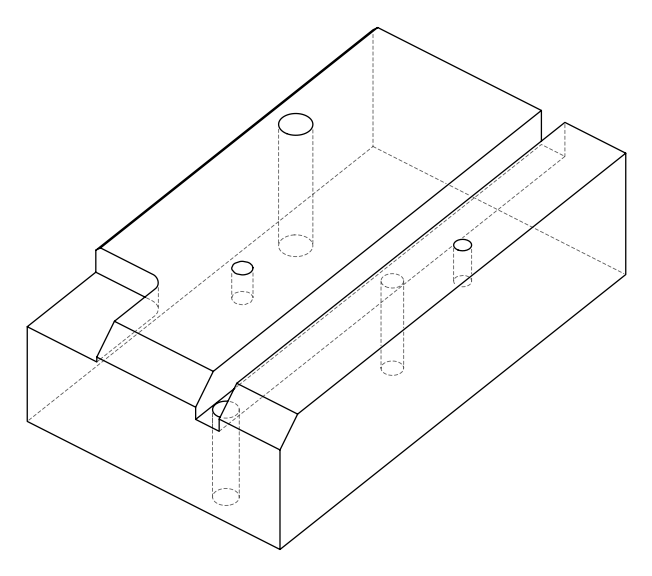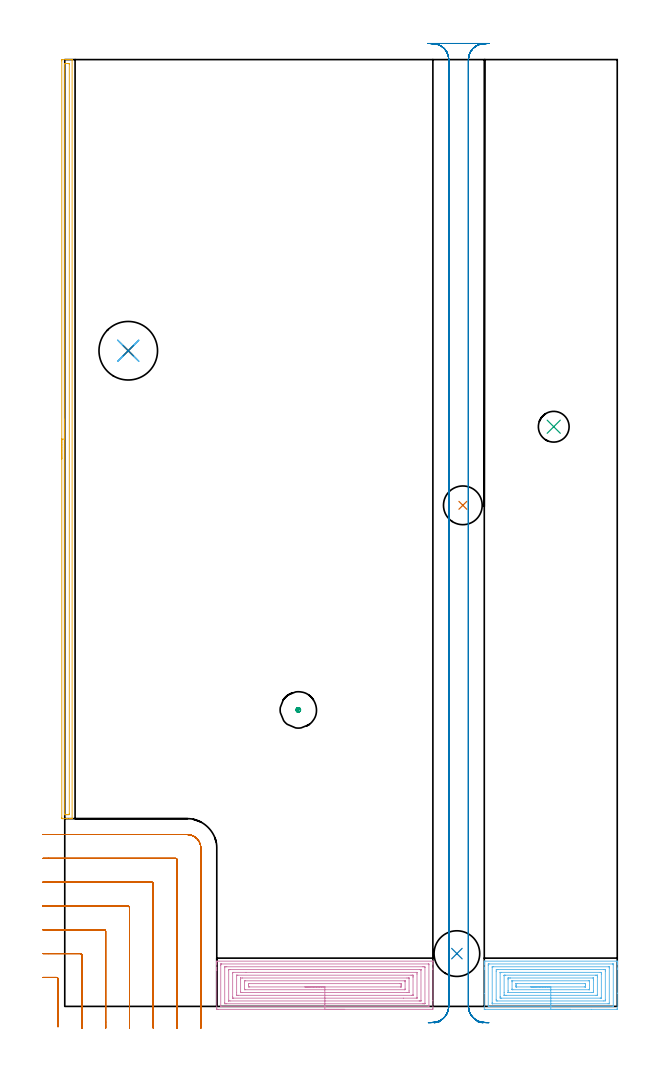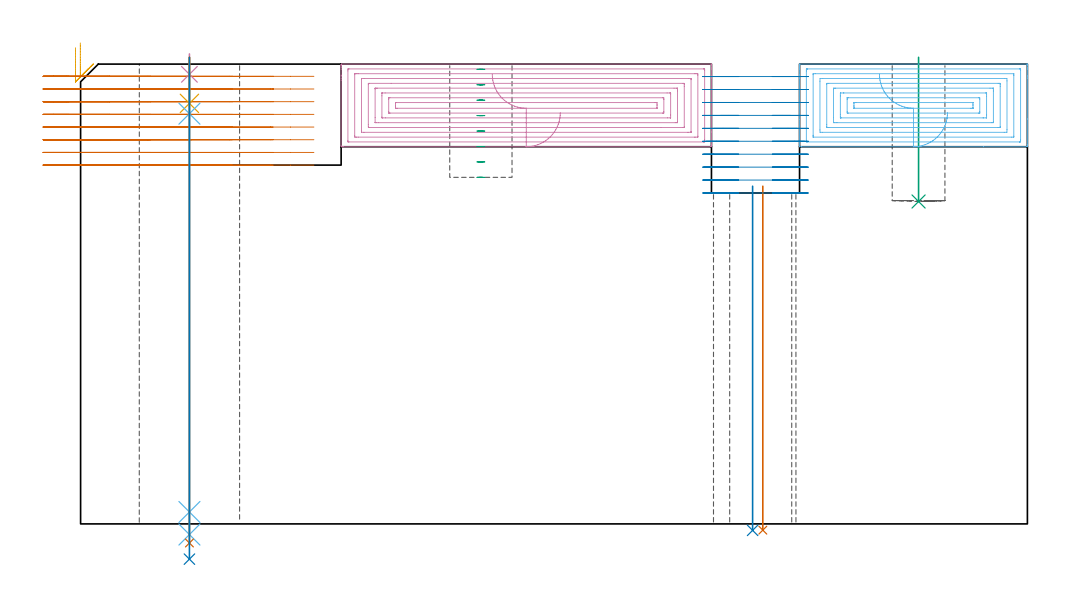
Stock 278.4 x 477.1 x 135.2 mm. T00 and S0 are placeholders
(PLAN: 14 operations, 9 tool changes, 57.7 min)
(1 INDEXABLE_INSERT_DRILL_THROUGH_HOLE_FROM_SOLID | STEP1HOLE | NXT0302_010 | 0.41 min | 40304 mm3)
(2 INDEXABLE_INSERT_DRILL_THROUGH_HOLE_FROM_SOLID_1 | STEP1HOLE_2 | NXT0302_017 | 0.41 min | 56088 mm3)
(3 INDEXABLE_INSERT_DRILL_BLIND_HOLE_FROM_SOLID | STEP1POCKET | NXT0302_002 | 0.17 min | 7567 mm3)
(4 AREA_MILL | FG_CHAMFER_SURFACE | UGT0205_001 | 8.2 min | 36942 mm3)
(5 AREA_MILL_1 | FG_CHAMFER_SURFACE_1 | UGT0205_001 | 6.31 min | 5214 mm3)
(6 AREA_MILL_2 | FG_CHAMFER_SURFACE_2 | UGT0205_001 | 5.18 min | 22185 mm3)
(7 MILL_CORNER_NOTCH_RECTANGULAR | CORNER_NOTCH_RECTANGULAR | NXT0201_012 | Follow Part, ap 4, ae 75% | 13.09 min | 211337 mm3)
(8 MILL_RECTANGULAR_SLOT | SLOT_RECTANGULAR | NXT0201_012 | Follow Part, ap 4, ae 75% | 21.71 min | 436550 mm3)
(9 MILL_BLIND_HOLE_FROM_SOLID_MATERIAL | STEP1POCKET_1 | NXT0201_012 | Spiral | 0.36 min | 8767 mm3)
(10 SPOT_DRILL | STEP1HOLE_1 | NXT0321_9005460120000 | 0.05 min | 169 mm3)
(11 DRILL_BLIND_HOLE_INTO_CENTER | STEP1HOLE_1 | UGT0301_196 | 0.06 min | 369 mm3)
(12 GUN_DRILL_THROUGH_HOLE | STEP1HOLE_1 | UGT0307_003 | 0.62 min | 4753 mm3)
(13 SPADE_DRILL_TO_ENLARGE_THROUGH_HOLE | STEP1HOLE_1 | UGT0306_009 | 0.57 min | 30976 mm3)
(14 DRILL_TO_ENLARGE_THROUGH_HOLE | STEP1HOLE_1 | UGT0301_394 | 0.59 min | 56035 mm3)
(TOOL NXT0302_010 | Index. Insert Drill 19.5mm [880-D1950L25-05] | D19.5 PA176 FL98 Z2)
(TOOL NXT0302_017 | Index. Insert Drill 23mm [880-D2300L25-05] | D23 PA176 FL115 Z2)
(TOOL NXT0302_002 | Index. Insert Drill 15.5mm [880-D1550L20-05] | D15.5 PA176 FL78 Z2)
(TOOL UGT0205_001 | Chamfer Mill 20 x 3 x 45 deg. | D20 FL50 Z2)
(TOOL NXT0201_012 | ENDMILL 16mm [2P460-1600-NA 1630] | D16 FL38 Z6)
(TOOL NXT0321_9005460120000 | NC Spot Drill, 142deg, 12mm, Carbide, Uncoated | D12 PA142 FL30 Z2)
(TOOL UGT0301_196 | Twist Drill 7.7 mm | D7.7 PA118 FL73 Z2)
(TOOL UGT0307_003 | Gun Drill 7 mm | D7 PA130 FL24 Z1)
(TOOL UGT0306_009 | Spade Drill 18.5mm | D18.5 PA132 FL10 Z2)
(TOOL UGT0301_394 | Twist Drill 29.5 mm | D29.5 PA118 FL165 Z2)
(OP 1 INDEXABLE_INSERT_DRILL_THROUGH_HOLE_FROM_SOLID)
G17 G21 G94 G90
T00 M6
G54
G17 G0 G90 X200.6 Y252.5 S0 M3
G43 Z145.2 H1
G94 G81 G98 Z-1.84 F250. R99.3
G80
M5
M2
(OP 2 INDEXABLE_INSERT_DRILL_THROUGH_HOLE_FROM_SOLID_1)
G17 G21 G94 G90
T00 M6
G54
G17 G0 G90 X197.6 Y26.6 S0 M3
G43 Z145.2 H1
G94 G81 G98 Z-1.902 F250. R99.3
G80
M5
M2
(OP 3 INDEXABLE_INSERT_DRILL_BLIND_HOLE_FROM_SOLID)
G17 G21 G94 G90
T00 M6
G54
G17 G0 G90 X246.4 Y292.1 S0 M3
G43 Z145.2 H1
G94 G81 G98 Z94.8 F250. R137.2
G80
M5
M2
(OP 4 AREA_MILL)
G17 G21 G94 G90
T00 M6
G54
G17 G0 G90 X141.05 Y-1.5 S1061 M3
G43 Z145.2 H0
Z120.9
G94 G1 X141.012 Z120.028 F250.
X140.898 Z119.164
X140.709 Z118.312
X140.447 Z117.48
X140.113 Z116.674
X139.71 Z115.9
X139.242 Z115.164
X138.71 Z114.472
X138.121 Z113.829
X137.478 Z113.24
X136.786 Z112.708
X136.05 Z112.24
X135.276 Z111.837
X134.47 Z111.503
X133.638 Z111.241
X132.786 Z111.052
X131.922 Z110.938
X131.05 Z110.9
X77.177
X76.859 Y-1.496 Z110.902
X76.61 Y-1.491 Z110.905
X76.6 Y-1.237 Z111.16
Y18.086 Z130.481
Y18.663 Z131.057
Y19.289 Z131.686
Y19.553 Z131.95
Y21.334 Z133.729
Y21.863 Z134.262
Y22.224 Z134.623
Y22.458 Z134.857
X76.607 Y22.763 Z135.155
X76.61 Y22.797 Z135.188
X76.732 Y22.8 Z135.2
X185.368
X185.492 Y22.797 Z135.188
X185.494 Y22.794 Z135.185
X185.497 Y22.762 Z135.153
X185.5 Y22.458 Z134.857
Y21.863 Z134.261
Y21.334 Z133.729
Y19.289 Z131.686
Y18.663 Z131.057
Y2.86 Z115.256
Y-0.924 Z111.473
X185.498 Y-1.24 Z111.157
X185.49 Y-1.492 Z110.905
X185.238 Y-1.499 Z110.899
X131.05 Y-1.5 Z110.9
Y-0.086 Z112.314
X78.907 Y-0.085 Z112.315
X78.803 Y-0.084 Z112.316
X78.61 Y-0.078 Z112.322
X78.607 Y-0.034 Z112.366
X78.601 Y0.324 Z112.724
Y20.801 Z133.201
X78.607 Y21.334 Z133.734
X78.61 Y21.372 Z133.772
X78.752 Y21.381 Z133.781
X78.855 Y21.385 Z133.785
X78.907 Y21.386 Z133.786
X183.193 Y21.385 Z133.785
X183.297 Y21.384 Z133.784
X183.49 Y21.378 Z133.778
X183.493 Y21.334 Z133.734
X183.499 Y20.976 Z133.376
X183.5 Y0.498 Z112.898
X183.493 Y-0.034 Z112.366
X183.49 Y-0.072 Z112.328
X183.349 Y-0.081 Z112.319
X183.245 Y-0.085 Z112.315
X183.193 Y-0.086 Z112.314
X131.05
Y1.328 Z113.728
X81.63 Y1.329 Z113.729
X81.156 Y1.33 Z113.73
X80.739 Y1.333 Z113.733
X80.61 Y1.336 Z113.736
X80.603 Y1.607 Z114.007
X80.601 Y1.747 Z114.147
X80.6 Y19.692 Z132.092
X80.604 Y19.832 Z132.232
X80.61 Y19.924 Z132.324
X80.618 Y19.965 Z132.365
X80.636 Y19.967 Z132.367
X80.739 Y19.969 Z132.369
X81.212 Y19.971 Z132.371
X81.63
X180.47
X180.944 Y19.97 Z132.37
X181.361 Y19.966 Z132.366
X181.49 Y19.964 Z132.364
X181.497 Y19.692 Z132.092
X181.499 Y19.553 Z131.953
X181.5 Y1.608 Z114.008
X181.496 Y1.468 Z113.868
X181.49 Y1.376 Z113.776
X181.482 Y1.335 Z113.735
X181.464 Y1.333 Z113.733
X181.361 Y1.331 Z113.731
X180.888 Y1.329 Z113.729
X180.47 Y1.328 Z113.728
X131.05
Y2.743 Z115.143
X83.305
X82.622 Y2.749 Z115.149
X82.61 Y2.75 Z115.15
X82.606 Y2.767 Z115.167
X82.602 Y2.812 Z115.212
X82.6 Y2.903 Z115.303
Y3.085 Z115.485
X82.601 Y18.38 Z130.78
X82.602 Y18.482 Z130.882
X82.607 Y18.532 Z130.932
X82.61 Y18.551 Z130.951
X82.631 Y18.553 Z130.953
X83.411 Y18.557 Z130.957
X83.516
X178.795
X179.478 Y18.551 Z130.951
X179.49 Y18.549 Z130.949
X179.494 Y18.532 Z130.932
X179.498 Y18.488 Z130.888
X179.5 Y18.397 Z130.797
Y18.215 Z130.615
Y2.919 Z115.319
X179.498 Y2.818 Z115.218
X179.494 Y2.768 Z115.168
X179.49 Y2.749 Z115.149
X179.47 Y2.747 Z115.147
X178.689 Y2.743 Z115.143
X178.584
X131.05
Y4.157 Z116.557
X84.931 Y4.158 Z116.558
X84.757 Y4.16 Z116.56
X84.626 Y4.164 Z116.564
X84.61 Y4.221 Z116.621
X84.605 Y4.418 Z116.818
X84.6 Y5.009 Z117.409
Y16.882 Z129.282
X84.602 Y17.03 Z129.43
X84.605 Y17.104 Z129.504
X84.61 Y17.134 Z129.534
X84.671 Y17.137 Z129.537
X84.932 Y17.142 Z129.542
X91.331 Y17.143 Z129.543
X177.169 Y17.142 Z129.542
X177.343 Y17.14 Z129.54
X177.474 Y17.136 Z129.536
X177.49 Y17.079 Z129.479
X177.495 Y16.882 Z129.282
X177.5 Y16.291 Z128.691
Y4.418 Z116.818
X177.498 Y4.27 Z116.67
X177.495 Y4.196 Z116.596
X177.491 Y4.166 Z116.566
X177.43 Y4.163 Z116.563
X177.168 Y4.158 Z116.558
X170.625 Y4.157 Z116.557
X131.05
Y5.571 Z117.971
X87.6
X86.972 Y5.572 Z117.972
X86.706 Y5.574 Z117.974
X86.635 Y5.578 Z117.978
X86.609 Y5.582 Z117.982
X86.607 Y5.596 Z117.996
X86.602 Y5.679 Z118.079
X86.6 Y7.089 Z119.489
Y15.474 Z127.874
X86.603 Y15.598 Z127.998
X86.607 Y15.697 Z128.097
X86.61 Y15.723 Z128.123
X86.621 Y15.724 Z128.124
X86.659 Y15.726 Z128.126
X86.972 Y15.728 Z128.128
X87.236 Y15.729 Z128.129
X174.5
X175.128 Y15.728 Z128.128
X175.394 Y15.725 Z128.125
X175.465 Y15.722 Z128.122
X175.491 Y15.718 Z128.118
X175.493 Y15.704 Z128.104
X175.498 Y15.621 Z128.021
X175.5 Y15.102 Z127.502
Y14.729 Z127.129
Y5.826 Z118.226
X175.497 Y5.702 Z118.102
X175.493 Y5.603 Z118.003
X175.49 Y5.577 Z117.977
X175.479 Y5.575 Z117.975
X175.441 Y5.574 Z117.974
X175.128 Y5.572 Z117.972
X174.864 Y5.571 Z117.971
X131.05
Y6.985 Z119.385
X89.644
X88.855 Y6.987 Z119.387
X88.753 Y6.989 Z119.389
X88.652 Y6.992 Z119.392
X88.609 Y7.002 Z119.402
X88.606 Y7.038 Z119.438
X88.603 Y7.089 Z119.489
X88.6 Y7.242 Z119.642
Y13.474 Z125.874
X88.604 Y14.211 Z126.611
X88.607 Y14.287 Z126.687
X88.61 Y14.303 Z126.703
X88.619 Y14.308 Z126.708
X88.653 Y14.311 Z126.711
X88.753 Y14.313 Z126.713
X89.541 Y14.315 Z126.715
X172.456
X173.245 Y14.313 Z126.713
X173.347 Y14.311 Z126.711
X173.448 Y14.308 Z126.708
X173.491 Y14.298 Z126.698
X173.494 Y14.262 Z126.662
X173.497 Y14.211 Z126.611
X173.499 Y14.058 Z126.458
X173.5 Y7.826 Z120.226
X173.496 Y7.089 Z119.489
X173.493 Y7.013 Z119.413
X173.49 Y6.997 Z119.397
X173.481 Y6.992 Z119.392
X173.447 Y6.989 Z119.389
X173.347 Y6.987 Z119.387
X172.559 Y6.985 Z119.385
X131.05
Y8.4 Z120.8
X91.004
X90.715 Y8.401 Z120.801
X90.667 Y8.403 Z120.803
X90.623 Y8.406 Z120.806
X90.61 Y8.468 Z120.868
X90.601 Y8.803 Z121.203
X90.6 Y8.869 Z121.269
X90.601 Y12.431 Z124.831
X90.608 Y12.843 Z125.243
X90.61 Y12.888 Z125.288
X90.674 Y12.893 Z125.293
X90.798 Y12.898 Z125.298
X90.956 Y12.9 Z125.3
X171.096
X171.385 Y12.899 Z125.299
X171.433 Y12.897 Z125.297
X171.477 Y12.894 Z125.294
X171.49 Y12.832 Z125.232
X171.499 Y12.497 Z124.897
X171.5 Y12.431 Z124.831
X171.499 Y8.869 Z121.269
X171.492 Y8.457 Z120.857
X171.49 Y8.412 Z120.812
X171.426 Y8.407 Z120.807
X171.302 Y8.402 Z120.802
X171.144 Y8.4 Z120.8
X131.05
Y9.814 Z122.214
X93.151
X92.78 Y9.821 Z122.221
X92.61 Y9.827 Z122.227
X92.607 Y9.927 Z122.327
X92.601 Y10.364 Z122.764
Y10.65 Z123.05
X92.603 Y11.253 Z123.653
X92.61 Y11.457 Z123.857
X92.614 Y11.48 Z123.88
X92.632 Y11.482 Z123.882
X92.683 Y11.484 Z123.884
X92.788 Y11.485 Z123.885
X168.949
X169.32 Y11.479 Z123.879
X169.49 Y11.473 Z123.873
X169.493 Y11.373 Z123.773
X169.499 Y10.936 Z123.336
Y10.65 Z123.05
X169.497 Y10.047 Z122.447
X169.49 Y9.843 Z122.243
X169.486 Y9.82 Z122.22
X169.468 Y9.818 Z122.218
X169.417 Y9.816 Z122.216
X169.313 Y9.814 Z122.214
X131.05
X130.178 Z122.252
X129.314 Z122.366
X128.462 Z122.554
X127.63 Z122.817
X126.824 Z123.151
X126.05 Z123.553
X125.314 Z124.022
X124.622 Z124.553
X123.979 Z125.143
X123.39 Z125.786
X122.858 Z126.478
X122.39 Z127.214
X121.987 Z127.988
X121.653 Z128.794
X121.391 Z129.626
X121.202 Z130.477
X121.088 Z131.342
X121.05 Z132.214
G0 Z145.2
M5
M2
(OP 5 AREA_MILL_1)
G17 G21 G94 G90
T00 M6
G54
G17 G0 G90 X-1.5 Y275.85 S1061 M3
G43 Z145.2 H0
Z140.
G94 G1 Y275.888 Z139.128 F250.
Y276.002 Z138.264
Y276.191 Z137.412
Y276.453 Z136.58
Y276.787 Z135.774
Y277.19 Z135.
Y277.658 Z134.264
Y278.19 Z133.572
Y278.779 Z132.929
Y279.422 Z132.34
Y280.114 Z131.808
Y280.85 Z131.34
Y281.624 Z130.937
Y282.43 Z130.603
Y283.262 Z130.341
Y284.113 Z130.152
Y284.978 Z130.038
Y285.85 Z130.
X-1.499 Y476.488 Z130.001
X-1.496 Y476.895 Z130.002
X-1.491 Y477.09 Z130.005
X-1.095 Y477.1 Z130.4
X0.661 Z132.155
X1.214 Z132.71
X1.539 Z133.035
X2.092 Z133.588
X2.417 Z133.912
X3.068 Z134.568
X3.4 Z134.899
X3.552 Y477.098 Z135.044
X3.698 Y477.09 Z135.188
X3.7 Y476.934 Z135.2
Y94.766
X3.698 Y94.61 Z135.188
X3.552 Y94.602 Z135.044
X3.4 Y94.6 Z134.899
X3.068 Z134.568
X2.417 Z133.912
X1.214 Z132.71
X0.661 Z132.155
X-1.095 Y94.601 Z130.4
X-1.321 Y94.604 Z130.175
X-1.491 Y94.61 Z130.005
X-1.496 Y94.804 Z130.001
X-1.499 Y95.212
X-1.5 Y285.85 Z130.
X-0.086 Z131.414
X-0.085 Y474.568 Z131.415
X-0.084 Y474.702 Z131.416
X-0.079 Y475.072 Z131.421
X0.278 Y475.091 Z131.778
X0.661 Y475.097 Z132.161
X1.148 Y475.1 Z132.648
X1.539 Z133.039
X2.241 Y475.098 Z133.741
X2.273 Y475.094 Z133.773
X2.28 Y475.09 Z133.78
X2.282 Y475.084 Z133.782
X2.284 Y475.058 Z133.784
X2.285 Y474.836 Z133.785
X2.286 Y474.702 Z133.786
X2.285 Y97.132 Z133.785
X2.284 Y96.998 Z133.784
X2.279 Y96.628 Z133.779
X1.922 Y96.609 Z133.422
X1.539 Y96.603 Z133.039
X1.052 Y96.6 Z132.552
X0.661 Z132.161
X-0.041 Y96.602 Z131.459
X-0.073 Y96.606 Z131.427
X-0.08 Y96.61 Z131.42
X-0.082 Y96.616 Z131.418
X-0.084 Y96.642 Z131.416
X-0.086 Y96.864 Z131.414
Y96.998
Y285.85
Y286.722 Z131.452
Y287.586 Z131.566
Y288.438 Z131.755
Y289.27 Z132.017
Y290.076 Z132.351
Y290.85 Z132.754
Y291.586 Z133.223
Y292.278 Z133.754
Y292.921 Z134.343
Y293.51 Z134.986
Y294.041 Z135.679
Y294.51 Z136.414
Y294.913 Z137.188
Y295.247 Z137.994
Y295.509 Z138.826
Y295.698 Z139.678
Y295.812 Z140.543
Y295.85 Z141.414
G0 Z145.2
M5
M2
(OP 6 AREA_MILL_2)
G17 G21 G94 G90
T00 M6
G54
G17 G0 G90 X254.9 Y-1.5 S1061 M3
G43 Z145.2 H0
Z120.9
G94 G1 X254.862 Z120.028 F250.
X254.748 Z119.164
X254.559 Z118.312
X254.297 Z117.48
X253.963 Z116.674
X253.56 Z115.9
X253.092 Z115.164
X252.561 Z114.472
X251.971 Z113.829
X251.328 Z113.24
X250.636 Z112.709
X249.9 Z112.24
X249.126 Z111.837
X248.32 Z111.503
X247.488 Z111.241
X246.637 Z111.052
X245.772 Z110.938
X244.9 Z110.9
X211.971
X211.403 Y-1.495 Z110.902
X211.401 Y-1.494 Z110.903
X211.4 Y6.484 Z118.881
Y18.663 Z131.057
Y19.301 Z131.699
Y19.553 Z131.95
Y21.334 Z133.729
Y21.837 Z134.236
Y22.224 Z134.623
Y22.475 Z134.873
X211.407 Y22.765 Z135.157
X211.41 Y22.797 Z135.188
X211.526 Y22.8 Z135.2
X278.274
X278.392 Y22.797 Z135.188
X278.394 Y22.794 Z135.185
X278.397 Y22.764 Z135.155
X278.4 Y22.475 Z134.873
Y21.837 Z134.236
Y21.334 Z133.729
Y19.302 Z131.699
Y18.663 Z131.057
Y6.644 Z119.04
Y-0.924 Z111.472
X278.398 Y-1.246 Z111.151
X278.39 Y-1.491 Z110.905
X278.145 Y-1.499 Z110.899
X265.481 Y-1.5 Z110.9
X244.9
Y-0.086 Z112.314
X213.699 Y-0.085 Z112.315
X213.596 Y-0.083 Z112.317
X213.41 Y-0.077 Z112.323
X213.407 Y-0.034 Z112.366
X213.401 Y0.316 Z112.716
Y20.794 Z133.194
X213.407 Y21.334 Z133.734
X213.41 Y21.371 Z133.771
X213.544 Y21.38 Z133.78
X213.647 Y21.385 Z133.785
X213.699 Y21.386 Z133.786
X213.751
X276.101 Y21.385 Z133.785
X276.204 Y21.383 Z133.783
X276.39 Y21.377 Z133.777
X276.393 Y21.334 Z133.734
X276.399 Y20.984 Z133.384
X276.4 Y0.506 Z112.906
X276.393 Y-0.034 Z112.366
X276.391 Y-0.071 Z112.329
X276.256 Y-0.08 Z112.32
X276.153 Y-0.085 Z112.315
X276.101 Y-0.086 Z112.314
X276.049
X244.9
Y1.329 Z113.729
X215.471
X215.434 Y1.33 Z113.73
X215.416 Y1.332 Z113.732
X215.412 Y1.334 Z113.734
X215.409 Y1.355 Z113.755
X215.402 Y1.616 Z114.016
X215.4 Y1.747 Z114.147
Y1.877 Z114.277
Y19.684 Z132.084
X215.402 Y19.815 Z132.215
X215.406 Y19.902 Z132.302
X215.41 Y19.965 Z132.365
X215.427 Y19.966 Z132.366
X215.531 Y19.969 Z132.369
X216.003 Y19.971 Z132.371
X274.329
X274.366 Y19.97 Z132.37
X274.385 Y19.968 Z132.368
X274.388 Y19.966 Z132.366
X274.391 Y19.945 Z132.345
X274.398 Y19.684 Z132.084
X274.399 Y19.553 Z131.953
X274.4 Y19.423 Z131.823
Y1.616 Z114.016
X274.398 Y1.485 Z113.885
X274.394 Y1.398 Z113.798
X274.39 Y1.335 Z113.735
X274.373 Y1.333 Z113.733
X274.269 Y1.331 Z113.731
X273.797 Y1.329 Z113.729
X244.9
Y2.743 Z115.143
X218.095
X217.422 Y2.75 Z115.15
X217.4 Y3.438 Z115.838
X217.401 Y17.773 Z130.173
X217.423 Y18.55 Z130.95
X218.201 Y18.557 Z130.957
X271.705
X272.378 Y18.55 Z130.95
X272.4 Y17.862 Z130.262
X272.399 Y3.527 Z115.927
X272.377 Y2.75 Z115.15
X271.599 Y2.743 Z115.143
X244.9
Y4.157 Z116.557
X219.981
X219.72 Y4.158 Z116.558
X219.546 Y4.161 Z116.561
X219.416 Y4.164 Z116.564
X219.41 Y4.225 Z116.625
X219.405 Y4.418 Z116.818
X219.4 Y4.998 Z117.398
X219.401 Y16.882 Z129.282
X219.403 Y17.027 Z129.427
X219.406 Y17.1 Z129.5
X219.409 Y17.13 Z129.53
X219.46 Y17.136 Z129.536
X219.722 Y17.141 Z129.541
X219.981 Y17.142 Z129.542
X269.819 Y17.143 Z129.543
X270.08 Y17.142 Z129.542
X270.254 Y17.139 Z129.539
X270.384 Y17.136 Z129.536
X270.39 Y17.075 Z129.475
X270.395 Y16.882 Z129.282
X270.4 Y16.302 Z128.702
X270.399 Y4.418 Z116.818
X270.398 Y4.273 Z116.673
X270.394 Y4.2 Z116.6
X270.391 Y4.17 Z116.57
X270.34 Y4.164 Z116.564
X270.078 Y4.159 Z116.559
X269.819 Y4.158 Z116.558
X244.9 Y4.157 Z116.557
Y5.571 Z117.971
X222.388
X221.761 Y5.572 Z117.972
X221.494 Y5.575 Z117.975
X221.43 Y5.578 Z117.978
X221.409 Y5.583 Z117.983
X221.407 Y5.594 Z117.994
X221.402 Y5.667 Z118.067
X221.4 Y7.089 Z119.489
X221.401 Y15.461 Z127.861
X221.405 Y15.582 Z127.982
X221.41 Y15.678 Z128.078
X221.417 Y15.722 Z128.122
X221.448 Y15.723 Z128.123
X221.761 Y15.727 Z128.127
X222.024 Y15.728 Z128.128
X267.413 Y15.729 Z128.129
X268.04 Y15.728 Z128.128
X268.306 Y15.725 Z128.125
X268.37 Y15.722 Z128.122
X268.391 Y15.717 Z128.117
X268.393 Y15.706 Z128.106
X268.398 Y15.633 Z128.033
X268.4 Y15.102 Z127.502
Y14.741 Z127.141
X268.399 Y5.839 Z118.239
X268.395 Y5.718 Z118.118
X268.39 Y5.622 Z118.022
X268.383 Y5.578 Z117.978
X268.352 Y5.577 Z117.977
X268.04 Y5.573 Z117.973
X267.776 Y5.572 Z117.972
X244.9 Y5.571 Z117.971
Y6.985 Z119.385
X223.643 Y6.986 Z119.386
X223.541 Y6.987 Z119.387
X223.438 Y6.99 Z119.39
X223.415 Y6.992 Z119.392
X223.41 Y7.006 Z119.406
X223.404 Y7.042 Z119.442
X223.402 Y7.089 Z119.489
X223.4 Y7.229 Z119.629
Y7.979 Z120.379
Y13.461 Z125.861
X223.406 Y14.211 Z126.611
X223.409 Y14.281 Z126.681
X223.412 Y14.308 Z126.708
X223.442 Y14.31 Z126.71
X223.541 Y14.312 Z126.712
X224.327 Y14.315 Z126.715
X224.431
X266.157 Y14.314 Z126.714
X266.26 Y14.313 Z126.713
X266.362 Y14.31 Z126.71
X266.385 Y14.308 Z126.708
X266.39 Y14.294 Z126.694
X266.396 Y14.258 Z126.658
X266.398 Y14.211 Z126.611
X266.4 Y14.071 Z126.471
Y13.321 Z125.721
Y7.839 Z120.239
X266.395 Y7.089 Z119.489
X266.391 Y7.019 Z119.419
X266.388 Y6.992 Z119.392
X266.359 Y6.99 Z119.39
X266.26 Y6.988 Z119.388
X265.473 Y6.985 Z119.385
X265.37
X244.9
Y8.4 Z120.8
X225.79
X225.508 Y8.402 Z120.802
X225.459 Y8.403 Z120.803
X225.415 Y8.406 Z120.806
X225.41 Y8.474 Z120.874
X225.401 Y8.789 Z121.189
X225.4 Y12.431 Z124.831
X225.403 Y12.836 Z125.236
X225.407 Y12.886 Z125.286
X225.41 Y12.893 Z125.293
X225.421 Y12.895 Z125.295
X225.459 Y12.898 Z125.298
X225.584 Y12.9 Z125.3
X225.741
X264.01
X264.292 Y12.898 Z125.298
X264.341 Y12.897 Z125.297
X264.385 Y12.894 Z125.294
X264.39 Y12.826 Z125.226
X264.399 Y12.511 Z124.911
X264.4 Y8.869 Z121.269
X264.397 Y8.464 Z120.864
X264.393 Y8.414 Z120.814
X264.39 Y8.407 Z120.807
X264.379 Y8.404 Z120.804
X264.341 Y8.402 Z120.802
X264.216 Y8.4 Z120.8
X264.059
X244.9
Y9.814 Z122.214
X227.566
X227.474 Y9.816 Z122.216
X227.428 Y9.818 Z122.218
X227.413 Y9.82 Z122.22
X227.41 Y9.833 Z122.233
X227.406 Y9.93 Z122.33
X227.401 Y10.35 Z122.75
X227.4 Y10.65 Z123.05
X227.401 Y11.24 Z123.64
X227.404 Y11.437 Z123.837
X227.407 Y11.471 Z123.871
X227.412 Y11.48 Z123.88
X227.417 Y11.482 Z123.882
X227.468 Y11.485 Z123.885
X227.573 Y11.486 Z123.886
X227.99
X262.234
X262.326 Y11.484 Z123.884
X262.372 Y11.482 Z123.882
X262.387 Y11.48 Z123.88
X262.39 Y11.467 Z123.867
X262.394 Y11.37 Z123.77
X262.4 Y10.95 Z123.35
Y10.65 Z123.05
X262.399 Y10.06 Z122.46
X262.396 Y9.863 Z122.263
X262.393 Y9.829 Z122.229
X262.388 Y9.82 Z122.22
X262.383 Y9.818 Z122.218
X262.332 Y9.815 Z122.215
X262.228 Y9.814 Z122.214
X261.81
X244.9
X244.029 Z122.252
X243.164 Z122.366
X242.312 Z122.554
X241.48 Z122.817
X240.674 Z123.151
X239.9 Z123.553
X239.164 Z124.022
X238.472 Z124.553
X237.829 Z125.143
X237.24 Z125.786
X236.709 Z126.478
X236.24 Z127.214
X235.837 Z127.988
X235.503 Z128.794
X235.241 Z129.626
X235.052 Z130.477
X234.938 Z131.342
X234.9 Z132.214
G0 Z145.2
M5
M2
(OP 7 MILL_CORNER_NOTCH_RECTANGULAR)
G17 G21 G94 G90
T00 M6
G54
G17 G0 G90 X-3.4 Y-10.242 S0 M3
G43 Z145.337 H1
Z131.607
G94 G1 Y-7.242 F250.
Y13.806 F500.
G3 X-4.194 Y14.6 R0.8
G1 X-8.
X-11. F250.
G0 Z145.337
X8.613 Y-11.
Z131.607
G1 X8.601 Y-8.
X8.6 Y-7.746 F500.
Y25.806
G3 X7.806 Y26.6 R0.8
G1 X-8.
X-11. F250.
G0 Z145.337
X20.617 Y-11.
Z131.607
G1 X20.601 Y-8.
X20.6 Y-7.746 F500.
Y37.805
G3 X19.805 Y38.6 R0.8
G1 X-8.
X-11. F250.
G0 Z145.337
X32.622 Y-11.
Z131.607
G1 X32.601 Y-8.
X32.6 Y-7.746 F500.
Y49.805
G3 X31.805 Y50.6 R0.8
G1 X-8.
X-11. F250.
G0 Z145.337
X44.633 Y-11.
Z131.607
G1 X44.601 Y-8.
G2 X44.6 Y-7.746 R24. F500.
G1 Y61.805
G3 X43.805 Y62.6 R0.8
G1 X-8.
X-11. F250.
G0 Z145.337
X56.666 Y-10.999
Z131.607
G1 X56.603 Y-8.
G2 X56.6 Y-7.746 R12. F500.
G1 Y73.805
G3 X55.805 Y74.6 R0.8
G1 X-8.
X-11. F250.
G0 Z145.337
X68.6 Y-10.746
Z131.607
G1 Y-7.746
Y79.7 F500.
G3 X61.7 Y86.6 R6.9
G1 X-8.
X-11. F250.
G0 Z145.337
X-3.4 Y-10.242
Z127.878
G1 Y-7.242
Y13.806 F500.
G3 X-4.194 Y14.6 R0.8
G1 X-8.
X-11. F250.
G0 Z145.337
X8.613 Y-11.
Z127.878
G1 X8.601 Y-8.
G2 X8.6 Y-7.746 R60. F500.
G1 Y25.806
G3 X7.806 Y26.6 R0.8
G1 X-8.
X-11. F250.
G0 Z145.337
X20.617 Y-11.
Z127.878
G1 X20.601 Y-8.
G2 X20.6 Y-7.746 R48. F500.
G1 Y37.805
G3 X19.805 Y38.6 R0.8
G1 X-8.
X-11. F250.
G0 Z145.337
X32.622 Y-11.
Z127.878
G1 X32.601 Y-8.
X32.6 Y-7.746 F500.
Y49.805
G3 X31.805 Y50.6 R0.8
G1 X-8.
X-11. F250.
G0 Z145.337
X44.633 Y-11.
Z127.878
G1 X44.601 Y-8.
G2 X44.6 Y-7.746 R24. F500.
G1 Y61.805
G3 X43.805 Y62.6 R0.8
G1 X-8.
X-11. F250.
G0 Z145.337
X56.666 Y-10.999
Z127.878
G1 X56.603 Y-8.
G2 X56.6 Y-7.746 R12. F500.
G1 Y73.805
G3 X55.805 Y74.6 R0.8
G1 X-8.
X-11. F250.
G0 Z145.337
X68.6 Y-10.746
Z127.878
G1 Y-7.746
Y79.7 F500.
G3 X61.7 Y86.6 R6.9
G1 X-8.
X-11. F250.
G0 Z145.337
X-3.4 Y-10.242
Z124.148
G1 Y-7.242
Y13.806 F500.
G3 X-4.194 Y14.6 R0.8
G1 X-8.
X-11. F250.
G0 Z145.337
X8.613 Y-11.
Z124.148
G1 X8.601 Y-8.
X8.6 Y-7.746 F500.
Y25.806
G3 X7.806 Y26.6 R0.8
G1 X-8.
X-11. F250.
G0 Z145.337
X20.617 Y-11.
Z124.148
G1 X20.601 Y-8.
X20.6 Y-7.746 F500.
Y37.805
G3 X19.805 Y38.6 R0.8
G1 X-8.
X-11. F250.
G0 Z145.337
X32.622 Y-11.
Z124.148
G1 X32.601 Y-8.
X32.6 Y-7.746 F500.
Y49.805
G3 X31.805 Y50.6 R0.8
G1 X-8.
X-11. F250.
G0 Z145.337
X44.633 Y-11.
Z124.148
G1 X44.601 Y-8.
G2 X44.6 Y-7.746 R24. F500.
G1 Y61.805
G3 X43.805 Y62.6 R0.8
G1 X-8.
X-11. F250.
G0 Z145.337
X56.666 Y-10.999
Z124.148
G1 X56.603 Y-8.
G2 X56.6 Y-7.746 R12. F500.
G1 Y73.804
G3 X55.804 Y74.6 R0.8
G1 X-8.
X-11. F250.
G0 Z145.337
X68.6 Y-10.746
Z124.148
G1 Y-7.746
Y79.7 F500.
G3 X61.7 Y86.6 R6.9
G1 X-8.
X-11. F250.
G0 Z145.337
X-3.4 Y-10.242
Z120.418
G1 Y-7.242
Y13.806 F500.
G3 X-4.194 Y14.6 R0.8
G1 X-8.
X-11. F250.
G0 Z145.337
X8.613 Y-11.
Z120.418
G1 X8.601 Y-8.
X8.6 Y-7.747 F500.
Y25.806
G3 X7.806 Y26.6 R0.8
G1 X-8.
X-11. F250.
G0 Z145.337
X20.616 Y-11.
Z120.418
G1 X20.601 Y-8.
X20.6 Y-7.747 F500.
Y37.805
G3 X19.805 Y38.6 R0.8
G1 X-8.
X-11. F250.
G0 Z145.337
X32.622 Y-11.
Z120.418
G1 X32.601 Y-8.
X32.6 Y-7.747 F500.
Y49.805
G3 X31.805 Y50.6 R0.8
G1 X-8.
X-11. F250.
G0 Z145.337
X44.633 Y-11.
Z120.418
G1 X44.601 Y-8.
G2 X44.6 Y-7.747 R24. F500.
G1 Y61.805
G3 X43.805 Y62.6 R0.8
G1 X-8.
X-11. F250.
G0 Z145.337
X56.666 Y-10.999
Z120.418
G1 X56.603 Y-8.
G2 X56.6 Y-7.747 R12. F500.
G1 Y73.804
G3 X55.804 Y74.6 R0.8
G1 X-8.
X-11. F250.
G0 Z145.337
X68.6 Y-10.747
Z120.418
G1 Y-7.747
Y79.7 F500.
G3 X61.7 Y86.6 R6.9
G1 X-8.
X-11. F250.
G0 Z145.337
X-3.4 Y-10.242
Z116.689
G1 Y-7.242
Y13.806 F500.
G3 X-4.194 Y14.6 R0.8
G1 X-8.
X-11. F250.
G0 Z145.337
X8.6 Y-11.
Z116.689
G1 Y-8.
Y25.806 F500.
G3 X7.806 Y26.6 R0.8
G1 X-8.
X-11. F250.
G0 Z145.337
X20.6 Y-11.
Z116.689
G1 Y-8.
Y37.805 F500.
G3 X19.805 Y38.6 R0.8
G1 X-8.
X-11. F250.
G0 Z145.337
X32.6 Y-11.
Z116.689
G1 Y-8.
Y49.805 F500.
G3 X31.805 Y50.6 R0.8
G1 X-8.
X-11. F250.
G0 Z145.337
X44.6 Y-11.
Z116.689
G1 Y-8.
Y61.805 F500.
G3 X43.805 Y62.6 R0.8
G1 X-8.
X-11. F250.
G0 Z145.337
X56.6 Y-11.
Z116.689
G1 Y-8.
Y73.805 F500.
G3 X55.805 Y74.6 R0.8
G1 X-8.
X-11. F250.
G0 Z145.337
X68.6 Y-11.
Z116.689
G1 Y-8.
Y79.7 F500.
G3 X61.7 Y86.6 R6.9
G1 X-8.
X-11. F250.
G0 Z145.337
X-3.4 Y-10.242
Z112.959
G1 Y-7.242
Y13.806 F500.
G3 X-4.194 Y14.6 R0.8
G1 X-8.
X-11. F250.
G0 Z145.337
X8.6 Y-11.
Z112.959
G1 Y-8.
Y25.806 F500.
G3 X7.806 Y26.6 R0.8
G1 X-8.
X-11. F250.
G0 Z145.337
X20.6 Y-11.
Z112.959
G1 Y-8.
Y37.805 F500.
G3 X19.805 Y38.6 R0.8
G1 X-8.
X-11. F250.
G0 Z145.337
X32.6 Y-11.
Z112.959
G1 Y-8.
Y49.805 F500.
G3 X31.805 Y50.6 R0.8
G1 X-8.
X-11. F250.
G0 Z145.337
X44.6 Y-11.
Z112.959
G1 Y-8.
Y61.805 F500.
G3 X43.805 Y62.6 R0.8
G1 X-8.
X-11. F250.
G0 Z145.337
X56.6 Y-11.
Z112.959
G1 Y-8.
Y73.805 F500.
G3 X55.805 Y74.6 R0.8
G1 X-8.
X-11. F250.
G0 Z145.337
X68.6 Y-11.
Z112.959
G1 Y-8.
Y79.7 F500.
G3 X61.7 Y86.6 R6.9
G1 X-8.
X-11. F250.
G0 Z145.337
X-3.4 Y-10.242
Z109.23
G1 Y-7.242
Y13.806 F500.
G3 X-4.194 Y14.6 R0.8
G1 X-8.
X-11. F250.
G0 Z145.337
X8.6 Y-11.
Z109.23
G1 Y-8.
Y25.806 F500.
G3 X7.806 Y26.6 R0.8
G1 X-8.
X-11. F250.
G0 Z145.337
X20.6 Y-11.
Z109.23
G1 Y-8.
Y37.805 F500.
G3 X19.805 Y38.6 R0.8
G1 X-8.
X-11. F250.
G0 Z145.337
X32.6 Y-11.
Z109.23
G1 Y-8.
Y49.805 F500.
G3 X31.805 Y50.6 R0.8
G1 X-8.
X-11. F250.
G0 Z145.337
X44.6 Y-11.
Z109.23
G1 Y-8.
Y61.805 F500.
G3 X43.805 Y62.6 R0.8
G1 X-8.
X-11. F250.
G0 Z145.337
X56.6 Y-11.
Z109.23
G1 Y-8.
Y73.805 F500.
G3 X55.805 Y74.6 R0.8
G1 X-8.
X-11. F250.
G0 Z145.337
X68.6 Y-11.
Z109.23
G1 Y-8.
Y79.7 F500.
G3 X61.7 Y86.6 R6.9
G1 X-8.
X-11. F250.
G0 Z145.337
X-3.4 Y-10.242
Z105.5
G1 Y-7.242
Y13.806 F500.
G3 X-4.194 Y14.6 R0.8
G1 X-8.
X-11. F250.
G0 Z145.337
X8.6 Y-11.
Z105.5
G1 Y-8.
Y25.806 F500.
G3 X7.806 Y26.6 R0.8
G1 X-8.
X-11. F250.
G0 Z145.337
X20.6 Y-11.
Z105.5
G1 Y-8.
Y37.805 F500.
G3 X19.805 Y38.6 R0.8
G1 X-8.
X-11. F250.
G0 Z145.337
X32.6 Y-11.
Z105.5
G1 Y-8.
Y49.805 F500.
G3 X31.805 Y50.6 R0.8
G1 X-8.
X-11. F250.
G0 Z145.337
X44.6 Y-11.
Z105.5
G1 Y-8.
Y61.805 F500.
G3 X43.805 Y62.6 R0.8
G1 X-8.
X-11. F250.
G0 Z145.337
X56.6 Y-11.
Z105.5
G1 Y-8.
Y73.805 F500.
G3 X55.805 Y74.6 R0.8
G1 X-8.
X-11. F250.
G0 Z145.337
X68.6 Y-11.
Z105.5
G1 Y-8.
Y79.7 F500.
G3 X61.7 Y86.6 R6.9
G1 X-8.
X-11. F250.
G0 Z145.337
M5
M2
(OP 8 MILL_RECTANGULAR_SLOT)
G17 G21 G94 G90
T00 M6
G54
G17 G0 G90 X208.743 Y-8.12 S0 M3
G43 Z145.337 H1
Z131.533
G94 G1 X206.401 Y-6.245 F250.
G2 X203.4 Y0. R8. F500.
G1 Y477.1
G2 X211. Y485.09 R8.
G1 X213.996 Y485.24 F250.
X182.904
X185.9 Y485.09
G2 X193.5 Y477.1 R8. F500.
G1 Y0.
G2 X190.5 Y-6.245 R8.
G1 X188.158 Y-8.12 F250.
G0 X208.743 Z127.729
G1 X206.401 Y-6.245
G2 X203.4 Y0. R8. F500.
G1 Y477.1
G2 X211. Y485.09 R8.
G1 X213.996 Y485.24 F250.
X182.904
X185.9 Y485.09
G2 X193.5 Y477.1 R8. F500.
G1 Y0.
G2 X190.5 Y-6.245 R8.
G1 X188.158 Y-8.12 F250.
G0 X208.743 Z123.926
G1 X206.401 Y-6.245
G2 X203.4 Y0. R8. F500.
G1 Y477.1
G2 X211. Y485.09 R8.
G1 X213.996 Y485.24 F250.
X182.904
X185.9 Y485.09
G2 X193.5 Y477.1 R8. F500.
G1 Y0.
G2 X190.5 Y-6.245 R8.
G1 X188.158 Y-8.12 F250.
G0 X208.744 Y-8.121 Z120.122
G1 X206.402 Y-6.246
G2 X203.4 Y0. R8. F500.
G1 Y477.1
G2 X211. Y485.09 R8.
G1 X213.996 Y485.24 F250.
X182.904
X185.9 Y485.09
G2 X193.5 Y477.1 R8. F500.
G1 Y0.
G2 X190.497 Y-6.248 R8.
G1 X188.154 Y-8.121 F250.
G0 X210.72 Y-8.517 Z116.318
G1 X208.004 Y-7.243
G2 X203.4 Y0. R8. F500.
G1 Y477.1
G2 X211. Y485.09 R8.
G1 X213.996 Y485.24 F250.
X182.904
X185.9 Y485.09
G2 X193.5 Y477.1 R8. F500.
G1 Y0.
G2 X188.896 Y-7.243 R8.
G1 X186.18 Y-8.517 F250.
G0 X212.875 Y-8.416 Z112.515
G1 X209.926 Y-7.863
G2 X203.4 Y0. R8. F500.
G1 Y477.1
G2 X211. Y485.09 R8.
G1 X213.996 Y485.24 F250.
X182.904
X185.9 Y485.09
G2 X193.5 Y477.1 R8. F500.
G1 Y0.
G2 X186.948 Y-7.868 R8.
G1 X183.998 Y-8.411 F250.
G0 X213.697 Y-8.23 Z108.711
G1 X210.708 Y-7.97
G2 X203.4 Y0. R8. F500.
G1 Y477.1
G2 X211. Y485.09 R8.
G1 X213.996 Y485.24 F250.
X182.904
X185.9 Y485.09
G2 X193.5 Y477.1 R8. F500.
G1 Y0.
G2 X186.192 Y-7.97 R8.
G1 X183.203 Y-8.23 F250.
G0 X213.697 Z104.907
G1 X210.708 Y-7.97
G2 X203.4 Y0. R8. F500.
G1 Y477.1
G2 X211. Y485.09 R8.
G1 X213.996 Y485.24 F250.
X182.904
X185.9 Y485.09
G2 X193.5 Y477.1 R8. F500.
G1 Y0.
G2 X186.192 Y-7.97 R8.
G1 X183.203 Y-8.23 F250.
G0 X213.697 Z101.104
G1 X210.708 Y-7.97
G2 X203.4 Y0. R8. F500.
G1 Y477.1
G2 X211. Y485.09 R8.
G1 X213.996 Y485.24 F250.
X182.904
X185.9 Y485.09
G2 X193.5 Y477.1 R8. F500.
G1 Y0.
G2 X186.192 Y-7.97 R8.
G1 X183.203 Y-8.23 F250.
G0 X213.697 Z97.3
G1 X210.708 Y-7.97
G2 X203.4 Y0. R8. F500.
G1 Y477.1
G2 X211. Y485.09 R8.
G1 X213.996 Y485.24 F250.
X182.904
X185.9 Y485.09
G2 X193.5 Y477.1 R8. F500.
G1 Y0.
G2 X186.192 Y-7.97 R8.
G1 X183.203 Y-8.23 F250.
G0 Z145.337
M5
M2
(OP 9 MILL_BLIND_HOLE_FROM_SOLID_MATERIAL)
G17 G21 G94 G90
T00 M6
G54
G17 G0 G90 X117.7 Y149.4 S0 M3
G43 Z145.2 H1
Z133.663
G94 G3 X118.275 Y149.975 R0.575 F250.
X117.7 Y150.55 R0.575
X116.55 Y149.4 R1.15
X117.7 Y150.55 R-1.15
X117.125 Y149.975 R0.575
X117.7 Y149.4 R0.575
G0 Z129.125
G3 X118.275 Y149.975 R0.575
X117.7 Y150.55 R0.575
X116.55 Y149.4 R1.15
X117.7 Y150.55 R-1.15
X117.125 Y149.975 R0.575
X117.7 Y149.4 R0.575
G0 Z124.588
G3 X118.275 Y149.975 R0.575
X117.7 Y150.55 R0.575
X116.55 Y149.4 R1.15
X117.7 Y150.55 R-1.15
X117.125 Y149.975 R0.575
X117.7 Y149.4 R0.575
G0 Z120.05
G3 X118.275 Y149.975 R0.575
X117.7 Y150.55 R0.575
X116.55 Y149.4 R1.15
X117.7 Y150.55 R-1.15
X117.125 Y149.975 R0.575
X117.7 Y149.4 R0.575
G0 Z115.513
G3 X118.275 Y149.975 R0.575
X117.7 Y150.55 R0.575
X116.55 Y149.4 R1.15
X117.7 Y150.55 R-1.15
X117.125 Y149.975 R0.575
X117.7 Y149.4 R0.575
G0 Z110.975
G3 X118.275 Y149.975 R0.575
X117.7 Y150.55 R0.575
X116.55 Y149.4 R1.15
X117.7 Y150.55 R-1.15
X117.125 Y149.975 R0.575
X117.7 Y149.4 R0.575
G0 Z106.438
G3 X118.275 Y149.975 R0.575
X117.7 Y150.55 R0.575
X116.55 Y149.4 R1.15
X117.7 Y150.55 R-1.15
X117.125 Y149.975 R0.575
X117.7 Y149.4 R0.575
G0 Z101.9
G3 X118.275 Y149.975 R0.575
X117.7 Y150.55 R0.575
X116.55 Y149.4 R1.15
X117.7 Y150.55 R-1.15
X117.125 Y149.975 R0.575
X117.7 Y149.4 R0.575
G0 Z145.2
M5
M2
(OP 10 SPOT_DRILL)
G17 G21 G94 G90
T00 M6
G54
G17 G0 G90 X32. Y330.4 S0 M3
G43 Z145.2 H0
G94 G81 G98 Z132.2 F250. R138.2
G80
M5
M2
(OP 11 DRILL_BLIND_HOLE_INTO_CENTER)
G17 G21 G94 G90
T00 M6
G54
G17 G0 G90 X32. Y330.4 S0 M3
G43 Z145.2 H0
G94 G81 G98 Z123.65 F250. R137.2
G80
M5
M2
(OP 12 GUN_DRILL_THROUGH_HOLE)
G17 G21 G94 G90
T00 M6
G54
G17 G0 G90 X32. Y330.4 M8
G43 Z145.2 H0
Z132.833
S716 M3
G94 G1 Z120.621 F125. M26
G4 X.084
Z3.5 F250.
G4 X.084
Z-3.132 F125.
G4 X.084
M5
M9
G0 Z132.833
Z145.2
M2
(OP 13 SPADE_DRILL_TO_ENLARGE_THROUGH_HOLE)
G17 G21 G94 G90
T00 M6
G54
G17 G0 G90 X32. Y330.4 S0 M3
G43 Z145.2 H0
G94 G73 G98 Z-5.618 F250. Q17.602 R137.2
G80
M5
M2
(OP 14 DRILL_TO_ENLARGE_THROUGH_HOLE)
G17 G21 G94 G90
T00 M6
G54
G17 G0 G90 X32. Y330.4 S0 M3
G43 Z145.2 H0
G94 G73 G98 Z-10.363 F250. Q29.113 R137.2
G80
M5
M2
